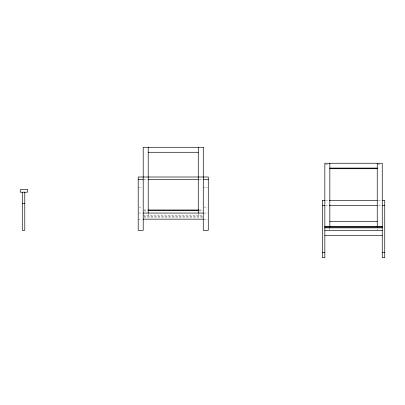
<?xml version="1.0" encoding="UTF-8"?>
<svg xmlns="http://www.w3.org/2000/svg" width="405" height="405" viewBox="0 0 405 405"><rect width="100%" height="100%" fill="white"/><g stroke="black" fill="none" stroke-linecap="round" stroke-linejoin="round"><path stroke-width="0.3" stroke-dasharray="2.02 1.52" d="M325.463 164.425L328.592 164.045M377.865 164.425L380.994 164.045M143.836 179.506L147.633 179.506M199.483 179.506L202.642 179.506M138.201 187.636L141.952 187.636M203.275 187.636L207.654 187.636M325.468 200.313L328.622 200.313M378.462 200.313L381.616 200.313M325.468 205.32L328.622 205.32M378.462 205.32L381.616 205.32M138.824 207.082L141.952 207.082M203.902 207.082L207.654 207.082M143.836 209.993L147.633 209.993M199.483 209.993L202.642 209.993M143.836 210.929L147.633 210.929M198.85 210.929L202.642 210.929M138.824 213.055L141.952 213.055M203.902 213.055L207.654 213.055M143.203 215.587L202.647 215.587M143.836 216.138L202.642 216.138M143.836 217.075L202.642 217.075M138.201 219.156L141.952 219.156M203.902 219.156L207.654 219.156M377.242 229.098L377.242 230.349M329.842 227.848L329.842 229.721M198.268 213.688L198.268 215.587M148.21 213.688L148.21 215.587"/><path stroke-width="0.61" d="M148.21 152.28L198.268 152.28M329.842 168.08L377.242 168.08M329.842 168.728L377.242 168.728M138.201 179.506L143.203 179.506M148.265 179.506L198.85 179.506M203.275 179.506L208.281 179.506M324.835 200.313L322.334 200.313L322.334 257.722L324.835 257.722L324.835 163.245L382.249 163.245L382.249 257.722L384.75 257.722L384.75 200.313L382.249 200.313M329.255 200.313L377.202 200.313M22.285 203.285L24.786 203.285M322.334 205.32L324.835 205.32M329.255 205.32L377.202 205.32M382.249 205.32L384.75 205.32M148.265 209.993L198.85 209.993M148.21 210.58L198.268 210.58M143.203 213.055L203.275 213.055M143.203 219.156L203.275 219.156M329.842 221.57L377.242 221.57M324.835 226.405L382.249 226.405M324.835 227.053L382.249 227.053M324.835 227.848L382.249 227.848M324.835 230.349L382.249 230.349M324.835 235.356L382.249 235.356M322.334 252.72L324.835 252.72M382.249 252.72L384.75 252.72M377.242 163.245L377.242 227.053M329.842 163.245L329.842 227.053M198.268 147.278L198.268 213.081M148.21 147.278L148.21 213.081M24.786 192.203L24.786 230.349L22.285 230.349L22.285 192.203M203.275 147.278L143.203 147.278L143.203 230.349L138.201 230.349L138.201 177.005L208.281 177.005L208.281 230.349L203.275 230.349L203.275 147.278M27.444 189.697L20.25 189.697L20.25 192.203L27.444 192.203L27.444 189.697"/></g></svg>
